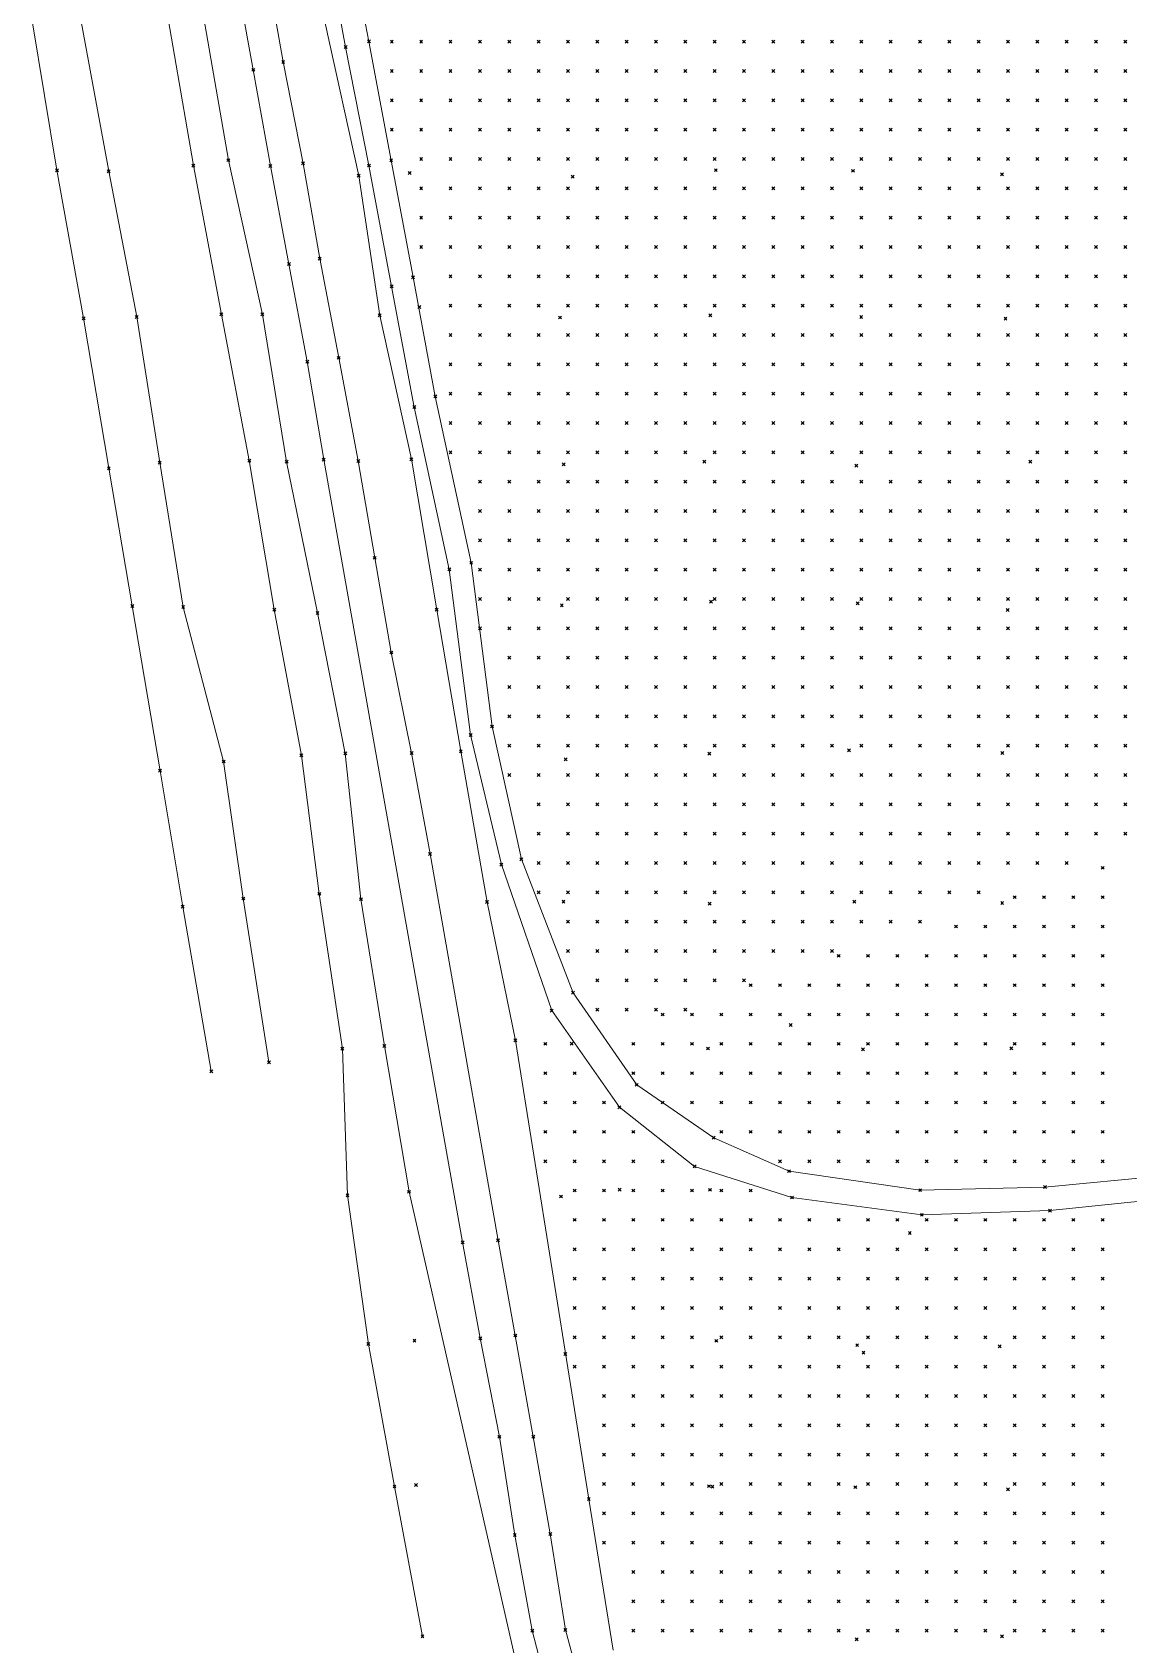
# Model space of a CAD drawing. Header units: metres. Extents: x 441556 to 446409, y 432338 to 461058.
# Drawn here: x 445713.6 to 445825.7, y 433948.8 to 434113.7 of the extents above; entities that cross this region are included whole.
import ezdxf

# ---------------------------------------------------------------- set-up
doc = ezdxf.new("R2010")
doc.units = ezdxf.units.M
doc.header["$MEASUREMENT"] = 0
doc.header["$PDMODE"] = 35
doc.header["$PDSIZE"] = 0.15
for name, color, linetype, lineweight in [('DTM-BRE-RevN_GRP_CANAL', 2, 'Continuous', 0), ('DTM-BRE-RevN_GRP_CANAL IRIGATIE JOS', 2, 'Continuous', 0), ('DTM-BRE-RevN_GRP_CANAL IRIGATIE SUS', 2, 'Continuous', 0), ('DTM-BRE-RevN_GRP_DIG', 2, 'Continuous', 0), ('DTM-BRE-RevN_GRP_DRUM PAMANT', 2, 'Continuous', 0), ('DTM-BRE-RevN_GRP_TALUZ JOS', 2, 'Continuous', 0), ('DTM-NOK-RevN_LIDAR_co_lidar', 91, 'Continuous', 0), ('DTM-NOK-RevN_RTK', 32, 'Continuous', 0)]:
    doc.layers.add(name, color=color, linetype=linetype, lineweight=lineweight)

msp = doc.modelspace()

# ---------------------------------------------------------------- linework, layer by layer
at = {"layer": 'DTM-BRE-RevN_GRP_CANAL'}
for p, q in [((445737.438, 434120.517, 318.567), (445739.212, 434110.631, 318.59)), ((445734.33, 434119.846, 318.565), (445736.155, 434109.828, 318.568)), ((445739.212, 434110.631, 318.59), (445741.253, 434100.265, 318.62)), ((445736.155, 434109.828, 318.568), (445737.913, 434099.999, 318.559)), ((445741.253, 434100.265, 318.62), (445742.957, 434090.522, 318.569)), ((445737.913, 434099.999, 318.559), (445739.81, 434089.975, 318.556)), ((445742.957, 434090.522, 318.569), (445744.895, 434080.381, 318.621)), ((445739.81, 434089.975, 318.556), (445741.671, 434080, 318.553)), ((445744.895, 434080.381, 318.621), (445746.887, 434069.836, 318.524)), ((445741.671, 434080, 318.553), (445743.355, 434069.983, 318.545)), ((445743.355, 434069.983, 318.545), (445757.555, 433989.961, 318.527)), ((445746.887, 434069.836, 318.524), (445748.578, 434059.931, 318.554)), ((445748.578, 434059.931, 318.554), (445750.271, 434050.254, 318.532)), ((445750.271, 434050.254, 318.532), (445752.338, 434039.976, 318.505)), ((445752.338, 434039.976, 318.505), (445754.231, 434029.663, 318.488)), ((445754.231, 434029.663, 318.488), (445761.181, 433990.149, 318.465)), ((445757.555, 433989.961, 318.527), (445759.362, 433980.136, 318.531)), ((445761.181, 433990.149, 318.465), (445762.946, 433980.425, 318.456)), ((445759.362, 433980.136, 318.531), (445761.319, 433970.059, 318.442)), ((445762.946, 433980.425, 318.456), (445764.782, 433970.073, 318.488)), ((445761.319, 433970.059, 318.442), (445762.897, 433960.011, 318.467)), ((445764.782, 433970.073, 318.488), (445766.517, 433960.135, 318.405)), ((445762.897, 433960.011, 318.467), (445764.684, 433950.249, 318.41)), ((445766.517, 433960.135, 318.405), (445768.064, 433950.32, 318.457)), ((445764.684, 433950.249, 318.41), (445767.376, 433939.9, 318.385)), ((445768.064, 433950.32, 318.457), (445770.881, 433940.158, 318.447))]:
    msp.add_line(p, q, dxfattribs=at)
at = {"layer": 'DTM-BRE-RevN_GRP_CANAL IRIGATIE JOS'}
for p, q in [((445733.621, 434100.591, 321.424), (445731.107, 434115.109, 321.36)), ((445737.093, 434084.817, 321.107), (445733.621, 434100.591, 321.424)), ((445739.57, 434069.763, 321.003), (445737.093, 434084.817, 321.107)), ((445742.726, 434054.304, 321), (445739.57, 434069.763, 321.003)), ((445745.562, 434039.935, 321.017), (445742.726, 434054.304, 321)), ((445747.158, 434025.037, 321.27), (445745.562, 434039.935, 321.017)), ((445749.566, 434010.033, 322.002), (445747.158, 434025.037, 321.27)), ((445752.083, 433995.114, 321.582), (445749.566, 434010.033, 322.002)), ((445765.849, 433934.606, 320.417), (445752.083, 433995.114, 321.582))]:
    msp.add_line(p, q, dxfattribs=at)
at = {"layer": 'DTM-BRE-RevN_GRP_CANAL IRIGATIE SUS'}
for p, q in [((445743.51, 434114.608, 321.696), (445746.943, 434098.996, 321.613)), ((445746.943, 434098.996, 321.613), (445749.085, 434084.721, 321.981)), ((445749.085, 434084.721, 321.981), (445752.329, 434070.011, 322.059)), ((445752.329, 434070.011, 322.059), (445754.909, 434054.624, 321.866)), ((445754.909, 434054.624, 321.866), (445757.374, 434040.153, 321.68)), ((445757.374, 434040.153, 321.68), (445760.054, 434024.738, 321.741)), ((445760.054, 434024.738, 321.741), (445762.961, 434010.592, 321.984)), ((445762.961, 434010.592, 321.984), (445770.462, 433963.699, 321.409)), ((445770.462, 433963.699, 321.409), (445772.935, 433948.251, 321.126))]:
    msp.add_line(p, q, dxfattribs=at)
at = {"layer": 'DTM-BRE-RevN_GRP_DIG'}
for p, q in [((445721.378, 434099.461, 326.038), (445718.377, 434115.686, 326.022)), ((445716.09, 434099.56, 326.12), (445713.564, 434114.842, 326.136)), ((445718.81, 434084.429, 326.214), (445716.09, 434099.56, 326.12)), ((445724.246, 434084.558, 326.104), (445721.378, 434099.461, 326.038)), ((445721.393, 434069.084, 326.215), (445718.81, 434084.429, 326.214)), ((445726.602, 434069.668, 326.14), (445724.246, 434084.558, 326.104)), ((445723.793, 434055.021, 326.248), (445721.393, 434069.084, 326.215)), ((445728.991, 434054.905, 326.177), (445726.602, 434069.668, 326.14)), ((445726.623, 434038.168, 326.177), (445723.793, 434055.021, 326.248)), ((445733.13, 434039.108, 326.121), (445728.991, 434054.905, 326.177)), ((445735.14, 434025.104, 325.955), (445733.13, 434039.108, 326.121)), ((445728.953, 434024.257, 326.171), (445726.623, 434038.168, 326.177)), ((445731.858, 434007.433, 326.205), (445728.953, 434024.257, 326.171)), ((445737.753, 434008.356, 326.056), (445735.14, 434025.104, 325.955))]:
    msp.add_line(p, q, dxfattribs=at)
at = {"layer": 'DTM-BRE-RevN_GRP_DRUM PAMANT'}
for p, q in [((445744.829, 434128.767, 321.665), (445747.979, 434112.732, 321.704)), ((445745.59, 434112.16, 321.7), (445742.695, 434127.759, 321.666)), ((445747.976, 434100.048, 321.696), (445745.59, 434112.16, 321.7)), ((445747.979, 434112.732, 321.704), (445750.255, 434100.566, 321.66)), ((445750.255, 434100.566, 321.66), (445752.497, 434088.62, 322.03)), ((445750.293, 434087.686, 321.922), (445747.976, 434100.048, 321.696)), ((445752.497, 434088.62, 322.03), (445754.761, 434076.436, 322.078)), ((445752.616, 434075.349, 322.106), (445750.293, 434087.686, 321.922)), ((445754.761, 434076.436, 322.078), (445758.432, 434059.42, 322.028)), ((445756.2, 434058.75, 321.9), (445752.616, 434075.349, 322.106)), ((445758.432, 434059.42, 322.028), (445760.575, 434042.686, 321.926)), ((445758.38, 434041.829, 321.802), (445756.2, 434058.75, 321.9)), ((445760.575, 434042.686, 321.926), (445763.564, 434029.119, 321.869)), ((445761.529, 434028.568, 321.756), (445758.38, 434041.829, 321.802)), ((445766.671, 434013.634, 322.218), (445761.529, 434028.568, 321.756)), ((445763.564, 434029.119, 321.869), (445768.853, 434015.462, 322.249)), ((445768.853, 434015.462, 322.249), (445775.353, 434006.054, 322.757)), ((445773.592, 434003.763, 322.571), (445766.671, 434013.634, 322.218)), ((445775.353, 434006.054, 322.757), (445783.235, 434000.639, 322.814)), ((445781.276, 433997.706, 322.889), (445773.592, 434003.763, 322.571)), ((445783.235, 434000.639, 322.814), (445790.936, 433997.224, 322.95)), ((445791.217, 433994.529, 322.932), (445781.276, 433997.706, 322.889)), ((445790.936, 433997.224, 322.95), (445804.331, 433995.284, 322.94)), ((445817.086, 433995.592, 322.759), (445831.274, 433996.969, 322.758)), ((445804.331, 433995.284, 322.94), (445817.086, 433995.592, 322.759)), ((445831.931, 433994.678, 322.715), (445817.602, 433993.191, 322.69)), ((445804.503, 433992.762, 322.949), (445791.217, 433994.529, 322.932)), ((445817.602, 433993.191, 322.69), (445804.503, 433992.762, 322.949))]:
    msp.add_line(p, q, dxfattribs=at)
at = {"layer": 'DTM-BRE-RevN_GRP_TALUZ JOS'}
for p, q in [((445730.036, 434100.031, 321.359), (445727.444, 434115.036, 321.479)), ((445732.893, 434084.826, 321.227), (445730.036, 434100.031, 321.359)), ((445735.749, 434069.879, 321.216), (445732.893, 434084.826, 321.227)), ((445738.308, 434054.635, 321.058), (445735.749, 434069.879, 321.216)), ((445741.072, 434039.736, 320.985), (445738.308, 434054.635, 321.058)), ((445742.905, 434025.579, 321.337), (445741.072, 434039.736, 320.985)), ((445745.264, 434009.742, 322.18), (445742.905, 434025.579, 321.337)), ((445745.789, 433994.76, 322.914), (445745.264, 434009.742, 322.18)), ((445747.927, 433979.548, 322.72), (445745.789, 433994.76, 322.914)), ((445750.595, 433964.983, 322.21), (445747.927, 433979.548, 322.72)), ((445753.459, 433949.661, 321.818), (445750.595, 433964.983, 322.21))]:
    msp.add_line(p, q, dxfattribs=at)
at = {"layer": 'DTM-NOK-RevN_LIDAR_co_lidar'}
for p in [(445750.323, 434112.703, 322.134), (445753.323, 434112.703, 321.921), (445756.322, 434112.703, 321.814), (445759.322, 434112.703, 321.878), (445762.321, 434112.703, 321.938), (445765.32, 434112.703, 321.98), (445768.32, 434112.703, 322.034), (445771.319, 434112.703, 322.097), (445774.319, 434112.703, 322.179), (445777.318, 434112.703, 322.236), (445780.317, 434112.703, 322.296), (445783.317, 434112.703, 322.335), (445786.316, 434112.703, 322.368), (445789.315, 434112.703, 322.405), (445792.315, 434112.703, 322.459), (445795.314, 434112.703, 322.512), (445798.314, 434112.703, 322.561), (445801.313, 434112.703, 322.588), (445804.312, 434112.703, 322.622), (445807.312, 434112.703, 322.654), (445810.311, 434112.703, 322.658), (445813.311, 434112.703, 322.682), (445816.31, 434112.703, 322.723), (445819.309, 434112.703, 322.762), (445822.309, 434112.703, 322.822), (445825.308, 434112.703, 322.873), (445750.323, 434109.704, 322.196), (445753.323, 434109.704, 321.932), (445756.322, 434109.704, 321.902), (445759.322, 434109.704, 321.998), (445762.321, 434109.704, 322.061), (445765.32, 434109.704, 322.08), (445768.32, 434109.704, 322.117), (445771.319, 434109.704, 322.167), (445774.319, 434109.704, 322.228), (445777.318, 434109.704, 322.293), (445780.317, 434109.704, 322.362), (445783.317, 434109.704, 322.401), (445786.316, 434109.704, 322.438), (445789.315, 434109.704, 322.468), (445792.315, 434109.704, 322.523), (445795.314, 434109.704, 322.581), (445798.314, 434109.704, 322.611), (445801.313, 434109.704, 322.636), (445804.312, 434109.704, 322.663), (445807.312, 434109.704, 322.685), (445810.311, 434109.704, 322.692), (445813.311, 434109.704, 322.688), (445816.31, 434109.704, 322.718), (445819.309, 434109.704, 322.756), (445822.309, 434109.704, 322.81), (445825.308, 434109.704, 322.855), (445750.323, 434106.704, 322.225), (445753.323, 434106.704, 321.96), (445756.322, 434106.704, 321.951), (445759.322, 434106.704, 322.02), (445762.321, 434106.704, 322.044), (445765.32, 434106.704, 322.066), (445768.32, 434106.704, 322.098), (445771.319, 434106.704, 322.145), (445774.319, 434106.704, 322.207), (445777.318, 434106.704, 322.257), (445780.317, 434106.704, 322.297), (445783.317, 434106.704, 322.357), (445786.316, 434106.704, 322.4), (445789.315, 434106.704, 322.433), (445792.315, 434106.704, 322.481), (445795.314, 434106.704, 322.565), (445798.314, 434106.704, 322.618), (445801.313, 434106.704, 322.671), (445804.312, 434106.704, 322.674), (445807.312, 434106.704, 322.68), (445810.311, 434106.704, 322.697), (445813.311, 434106.704, 322.689), (445816.31, 434106.704, 322.721), (445819.309, 434106.704, 322.766), (445822.309, 434106.704, 322.816), (445825.308, 434106.704, 322.893), (445750.323, 434103.705, 322.296), (445753.323, 434103.705, 322.064), (445756.322, 434103.705, 322.144), (445759.322, 434103.705, 322.078), (445762.321, 434103.705, 322.055), (445765.32, 434103.705, 322.077), (445768.32, 434103.705, 322.119), (445771.319, 434103.705, 322.186), (445774.319, 434103.705, 322.229), (445777.318, 434103.705, 322.255), (445780.317, 434103.705, 322.275), (445783.317, 434103.705, 322.312), (445786.316, 434103.705, 322.329), (445789.315, 434103.705, 322.378), (445792.315, 434103.705, 322.444), (445795.314, 434103.705, 322.496), (445798.314, 434103.705, 322.525), (445801.313, 434103.705, 322.543), (445804.312, 434103.705, 322.582), (445807.312, 434103.705, 322.593), (445810.311, 434103.705, 322.625), (445813.311, 434103.705, 322.639), (445816.31, 434103.705, 322.685), (445819.309, 434103.705, 322.711), (445822.309, 434103.705, 322.795), (445825.308, 434103.705, 322.853), (445753.323, 434100.705, 322.081), (445756.322, 434100.705, 322.26), (445759.322, 434100.705, 322.23), (445762.321, 434100.705, 322.196), (445765.32, 434100.705, 322.222), (445768.32, 434100.705, 322.285), (445771.319, 434100.705, 322.343), (445774.319, 434100.705, 322.384), (445777.318, 434100.705, 322.375), (445780.317, 434100.705, 322.385), (445783.317, 434100.705, 322.403), (445786.316, 434100.705, 322.403), (445789.315, 434100.705, 322.483), (445792.315, 434100.705, 322.579), (445795.314, 434100.705, 322.588), (445798.314, 434100.705, 322.613), (445801.313, 434100.705, 322.643), (445804.312, 434100.705, 322.649), (445807.312, 434100.705, 322.669), (445810.311, 434100.705, 322.718), (445813.311, 434100.705, 322.764), (445816.31, 434100.705, 322.855), (445819.309, 434100.705, 322.855), (445822.309, 434100.705, 322.905), (445825.308, 434100.705, 322.96), (445753.323, 434097.706, 322.087), (445756.322, 434097.706, 322.328), (445759.322, 434097.706, 322.278), (445762.321, 434097.706, 322.275), (445765.32, 434097.706, 322.31), (445768.32, 434097.706, 322.328), (445771.319, 434097.706, 322.377), (445774.319, 434097.706, 322.433), (445777.318, 434097.706, 322.445), (445780.317, 434097.706, 322.452), (445783.317, 434097.706, 322.472), (445786.316, 434097.706, 322.492), (445789.315, 434097.706, 322.551), (445792.315, 434097.706, 322.592), (445795.314, 434097.706, 322.627), (445798.314, 434097.706, 322.651), (445801.313, 434097.706, 322.685), (445804.312, 434097.706, 322.702), (445807.312, 434097.706, 322.749), (445810.311, 434097.706, 322.802), (445813.311, 434097.706, 322.846), (445816.31, 434097.706, 322.913), (445819.309, 434097.706, 322.969), (445822.309, 434097.706, 322.982), (445825.308, 434097.706, 323.011), (445753.323, 434094.707, 322.027), (445756.322, 434094.707, 322.25), (445759.322, 434094.707, 322.24), (445762.321, 434094.707, 322.259), (445765.32, 434094.707, 322.291), (445768.32, 434094.707, 322.342), (445771.319, 434094.707, 322.397), (445774.319, 434094.707, 322.451), (445777.318, 434094.707, 322.454), (445780.317, 434094.707, 322.418), (445783.317, 434094.707, 322.422), (445786.316, 434094.707, 322.46), (445789.315, 434094.707, 322.52), (445792.315, 434094.707, 322.561), (445795.314, 434094.707, 322.587), (445798.314, 434094.707, 322.613), (445801.313, 434094.707, 322.636), (445804.312, 434094.707, 322.666), (445807.312, 434094.707, 322.753), (445810.311, 434094.707, 322.806), (445813.311, 434094.707, 322.794), (445816.31, 434094.707, 322.808), (445819.309, 434094.707, 322.875), (445822.309, 434094.707, 322.934), (445825.308, 434094.707, 322.986), (445753.323, 434091.707, 321.996), (445756.322, 434091.707, 322.127), (445759.322, 434091.707, 322.16), (445762.321, 434091.707, 322.218), (445765.32, 434091.707, 322.299), (445768.32, 434091.707, 322.343), (445771.319, 434091.707, 322.418), (445774.319, 434091.707, 322.546), (445777.318, 434091.707, 322.613), (445780.317, 434091.707, 322.556), (445783.317, 434091.707, 322.527), (445786.316, 434091.707, 322.512), (445789.315, 434091.707, 322.552), (445792.315, 434091.707, 322.598), (445795.314, 434091.707, 322.645), (445798.314, 434091.707, 322.648), (445801.313, 434091.707, 322.696), (445804.312, 434091.707, 322.78), (445807.312, 434091.707, 322.851), (445810.311, 434091.707, 322.818), (445813.311, 434091.707, 322.847), (445816.31, 434091.707, 322.911), (445819.309, 434091.707, 322.94), (445822.309, 434091.707, 322.979), (445825.308, 434091.707, 323.054), (445756.322, 434088.708, 322.153), (445759.322, 434088.708, 322.273), (445762.321, 434088.708, 322.333), (445765.32, 434088.708, 322.401), (445768.32, 434088.708, 322.496), (445771.319, 434088.708, 322.698), (445774.319, 434088.708, 322.929), (445777.318, 434088.708, 322.916), (445780.317, 434088.708, 322.73), (445783.317, 434088.708, 322.673), (445786.316, 434088.708, 322.653), (445789.315, 434088.708, 322.666), (445792.315, 434088.708, 322.715), (445795.314, 434088.708, 322.806), (445798.314, 434088.708, 322.826), (445801.313, 434088.708, 322.9), (445804.312, 434088.708, 322.916), (445807.312, 434088.708, 322.94), (445810.311, 434088.708, 322.981), (445813.311, 434088.708, 323.045), (445816.31, 434088.708, 323.105), (445819.309, 434088.708, 323.145), (445822.309, 434088.708, 323.135), (445825.308, 434088.708, 323.152), (445756.322, 434085.709, 322.194), (445759.322, 434085.709, 322.344), (445762.321, 434085.709, 322.394), (445765.32, 434085.709, 322.43), (445768.32, 434085.709, 322.504), (445771.319, 434085.709, 322.625), (445774.319, 434085.709, 322.726), (445777.318, 434085.709, 322.718), (445780.317, 434085.709, 322.662), (445783.317, 434085.709, 322.666), (445786.316, 434085.709, 322.693), (445789.315, 434085.709, 322.721), (445792.315, 434085.709, 322.778), (445795.314, 434085.709, 322.87), (445798.314, 434085.709, 322.93), (445801.313, 434085.709, 322.978), (445804.312, 434085.709, 322.96), (445807.312, 434085.709, 323.012), (445810.311, 434085.709, 323.087), (445813.311, 434085.709, 323.182), (445816.31, 434085.709, 323.177), (445819.309, 434085.709, 323.134), (445822.309, 434085.709, 323.168), (445825.308, 434085.709, 323.177), (445756.322, 434082.709, 322.349), (445759.322, 434082.709, 322.452), (445762.321, 434082.709, 322.489), (445765.32, 434082.709, 322.445), (445768.32, 434082.709, 322.382), (445771.319, 434082.709, 322.463), (445774.319, 434082.709, 322.539), (445777.318, 434082.709, 322.536), (445780.317, 434082.709, 322.536), (445783.317, 434082.709, 322.538), (445786.316, 434082.709, 322.562), (445789.315, 434082.709, 322.62), (445792.315, 434082.709, 322.683), (445795.314, 434082.709, 322.726), (445798.314, 434082.709, 322.763), (445801.313, 434082.709, 322.806), (445804.312, 434082.709, 322.842), (445807.312, 434082.709, 322.898), (445810.311, 434082.709, 322.98), (445813.311, 434082.709, 323.081), (445816.31, 434082.709, 323.032), (445819.309, 434082.709, 322.963), (445822.309, 434082.709, 322.974), (445825.308, 434082.709, 322.989), (445756.322, 434079.71, 322.587), (445759.322, 434079.71, 322.64), (445762.321, 434079.71, 322.575), (445765.32, 434079.71, 322.441), (445768.32, 434079.71, 322.326), (445771.319, 434079.71, 322.389), (445774.319, 434079.71, 322.461), (445777.318, 434079.71, 322.505), (445780.317, 434079.71, 322.524), (445783.317, 434079.71, 322.542), (445786.316, 434079.71, 322.593), (445789.315, 434079.71, 322.625), (445792.315, 434079.71, 322.661), (445795.314, 434079.71, 322.707), (445798.314, 434079.71, 322.762), (445801.313, 434079.71, 322.798), (445804.312, 434079.71, 322.844), (445807.312, 434079.71, 322.886), (445810.311, 434079.71, 322.897), (445813.311, 434079.71, 322.901), (445816.31, 434079.71, 322.909), (445819.309, 434079.71, 322.93), (445822.309, 434079.71, 322.943), (445825.308, 434079.71, 323.005), (445756.322, 434076.71, 322.824), (445759.322, 434076.71, 322.861), (445762.321, 434076.71, 322.679), (445765.32, 434076.71, 322.476), (445768.32, 434076.71, 322.35), (445771.319, 434076.71, 322.385), (445774.319, 434076.71, 322.457), (445777.318, 434076.71, 322.524), (445780.317, 434076.71, 322.56), (445783.317, 434076.71, 322.586), (445786.316, 434076.71, 322.608), (445789.315, 434076.71, 322.633), (445792.315, 434076.71, 322.664), (445795.314, 434076.71, 322.706), (445798.314, 434076.71, 322.768), (445801.313, 434076.71, 322.822), (445804.312, 434076.71, 322.858), (445807.312, 434076.71, 322.882), (445810.311, 434076.71, 322.903), (445813.311, 434076.71, 322.932), (445816.31, 434076.71, 322.934), (445819.309, 434076.71, 322.924), (445822.309, 434076.71, 322.943), (445825.308, 434076.71, 322.969), (445756.322, 434073.711, 323.014), (445759.322, 434073.711, 322.881), (445762.321, 434073.711, 322.63), (445765.32, 434073.711, 322.39), (445768.32, 434073.711, 322.235), (445771.319, 434073.711, 322.268), (445774.319, 434073.711, 322.339), (445777.318, 434073.711, 322.41), (445780.317, 434073.711, 322.452), (445783.317, 434073.711, 322.5), (445786.316, 434073.711, 322.538), (445789.315, 434073.711, 322.542), (445792.315, 434073.711, 322.537), (445795.314, 434073.711, 322.604), (445798.314, 434073.711, 322.653), (445801.313, 434073.711, 322.703), (445804.312, 434073.711, 322.74), (445807.312, 434073.711, 322.774), (445810.311, 434073.711, 322.791), (445813.311, 434073.711, 322.797), (445816.31, 434073.711, 322.822), (445819.309, 434073.711, 322.813), (445822.309, 434073.711, 322.865), (445825.308, 434073.711, 322.922), (445756.322, 434070.712, 323.062), (445759.322, 434070.712, 322.853), (445762.321, 434070.712, 322.56), (445765.32, 434070.712, 322.366), (445768.32, 434070.712, 322.235), (445771.319, 434070.712, 322.262), (445774.319, 434070.712, 322.339), (445777.318, 434070.712, 322.424), (445780.317, 434070.712, 322.522), (445783.317, 434070.712, 322.556), (445786.316, 434070.712, 322.577), (445789.315, 434070.712, 322.597), (445792.315, 434070.712, 322.627), (445795.314, 434070.712, 322.678), (445798.314, 434070.712, 322.72), (445801.313, 434070.712, 322.775), (445804.312, 434070.712, 322.813), (445807.312, 434070.712, 322.84), (445810.311, 434070.712, 322.899), (445813.311, 434070.712, 322.929), (445816.31, 434070.712, 322.92), (445819.309, 434070.712, 322.951), (445822.309, 434070.712, 322.987), (445825.308, 434070.712, 323.019), (445759.322, 434067.712, 322.908), (445762.321, 434067.712, 322.605), (445765.32, 434067.712, 322.397), (445768.32, 434067.712, 322.233), (445771.319, 434067.712, 322.253), (445774.319, 434067.712, 322.368), (445777.318, 434067.712, 322.512), (445780.317, 434067.712, 322.578), (445783.317, 434067.712, 322.649), (445786.316, 434067.712, 322.648), (445789.315, 434067.712, 322.643), (445792.315, 434067.712, 322.692), (445795.314, 434067.712, 322.788), (445798.314, 434067.712, 322.847), (445801.313, 434067.712, 322.885), (445804.312, 434067.712, 322.921), (445807.312, 434067.712, 322.95), (445810.311, 434067.712, 322.985), (445813.311, 434067.712, 322.997), (445816.31, 434067.712, 323.021), (445819.309, 434067.712, 323.072), (445822.309, 434067.712, 323.093), (445825.308, 434067.712, 323.102), (445759.322, 434064.713, 323.005), (445762.321, 434064.713, 322.744), (445765.32, 434064.713, 322.504), (445768.32, 434064.713, 322.29), (445771.319, 434064.713, 322.295), (445774.319, 434064.713, 322.399), (445777.318, 434064.713, 322.508), (445780.317, 434064.713, 322.588), (445783.317, 434064.713, 322.67), (445786.316, 434064.713, 322.673), (445789.315, 434064.713, 322.669), (445792.315, 434064.713, 322.719), (445795.314, 434064.713, 322.806), (445798.314, 434064.713, 322.862), (445801.313, 434064.713, 322.879), (445804.312, 434064.713, 322.888), (445807.312, 434064.713, 322.924), (445810.311, 434064.713, 322.966), (445813.311, 434064.713, 323.002), (445816.31, 434064.713, 323.058), (445819.309, 434064.713, 323.106), (445822.309, 434064.713, 323.128), (445825.308, 434064.713, 323.107), (445759.322, 434061.713, 323.099), (445762.321, 434061.713, 322.877), (445765.32, 434061.713, 322.589), (445768.32, 434061.713, 322.397), (445771.319, 434061.713, 322.408), (445774.319, 434061.713, 322.451), (445777.318, 434061.713, 322.573), (445780.317, 434061.713, 322.696), (445783.317, 434061.713, 322.8), (445786.316, 434061.713, 322.791), (445789.315, 434061.713, 322.777), (445792.315, 434061.713, 322.793), (445795.314, 434061.713, 322.845), (445798.314, 434061.713, 322.91), (445801.313, 434061.713, 322.939), (445804.312, 434061.713, 322.937), (445807.312, 434061.713, 322.968), (445810.311, 434061.713, 323.032), (445813.311, 434061.713, 323.083), (445816.31, 434061.713, 323.081), (445819.309, 434061.713, 323.026), (445822.309, 434061.713, 323.055), (445825.308, 434061.713, 323.06), (445759.322, 434058.714, 323.137), (445762.321, 434058.714, 322.941), (445765.32, 434058.714, 322.745), (445768.32, 434058.714, 322.483), (445771.319, 434058.714, 322.455), (445774.319, 434058.714, 322.485), (445777.318, 434058.714, 322.562), (445780.317, 434058.714, 322.655), (445783.317, 434058.714, 322.758), (445786.316, 434058.714, 322.819), (445789.315, 434058.714, 322.805), (445792.315, 434058.714, 322.808), (445795.314, 434058.714, 322.819), (445798.314, 434058.714, 322.864), (445801.313, 434058.714, 322.882), (445804.312, 434058.714, 322.893), (445807.312, 434058.714, 322.923), (445810.311, 434058.714, 322.98), (445813.311, 434058.714, 323.042), (445816.31, 434058.714, 323.051), (445819.309, 434058.714, 322.987), (445822.309, 434058.714, 323.006), (445825.308, 434058.714, 323.036), (445759.322, 434055.715, 323.097), (445762.321, 434055.715, 322.901), (445765.32, 434055.715, 322.72), (445768.32, 434055.715, 322.378), (445771.319, 434055.715, 322.369), (445774.319, 434055.715, 322.443), (445777.318, 434055.715, 322.527), (445780.317, 434055.715, 322.58), (445783.317, 434055.715, 322.638), (445786.316, 434055.715, 322.685), (445789.315, 434055.715, 322.702), (445792.315, 434055.715, 322.717), (445795.314, 434055.715, 322.746), (445798.314, 434055.715, 322.771), (445801.313, 434055.715, 322.767), (445804.312, 434055.715, 322.782), (445807.312, 434055.715, 322.847), (445810.311, 434055.715, 322.904), (445813.311, 434055.715, 322.927), (445816.31, 434055.715, 322.995), (445819.309, 434055.715, 322.979), (445822.309, 434055.715, 322.946), (445825.308, 434055.715, 322.995), (445759.322, 434052.715, 323.092), (445762.321, 434052.715, 322.832), (445765.32, 434052.715, 322.645), (445768.32, 434052.715, 322.445), (445771.319, 434052.715, 322.459), (445774.319, 434052.715, 322.516), (445777.318, 434052.715, 322.558), (445780.317, 434052.715, 322.571), (445783.317, 434052.715, 322.625), (445786.316, 434052.715, 322.659), (445789.315, 434052.715, 322.686), (445792.315, 434052.715, 322.704), (445795.314, 434052.715, 322.768), (445798.314, 434052.715, 322.806), (445801.313, 434052.715, 322.81), (445804.312, 434052.715, 322.822), (445807.312, 434052.715, 322.883), (445810.311, 434052.715, 322.924), (445813.311, 434052.715, 322.979), (445816.31, 434052.715, 323.046), (445819.309, 434052.715, 323.058), (445822.309, 434052.715, 323.012), (445825.308, 434052.715, 323.118), (445762.321, 434049.716, 322.799), (445765.32, 434049.716, 322.629), (445768.32, 434049.716, 322.507), (445771.319, 434049.716, 322.535), (445774.319, 434049.716, 322.579), (445777.318, 434049.716, 322.565), (445780.317, 434049.716, 322.538), (445783.317, 434049.716, 322.544), (445786.316, 434049.716, 322.578), (445789.315, 434049.716, 322.575), (445792.315, 434049.716, 322.615), (445795.314, 434049.716, 322.693), (445798.314, 434049.716, 322.745), (445801.313, 434049.716, 322.781), (445804.312, 434049.716, 322.822), (445807.312, 434049.716, 322.843), (445810.311, 434049.716, 322.864), (445813.311, 434049.716, 322.914), (445816.31, 434049.716, 322.911), (445819.309, 434049.716, 322.903), (445822.309, 434049.716, 322.924), (445825.308, 434049.716, 322.974), (445762.321, 434046.717, 322.712), (445765.32, 434046.717, 322.609), (445768.32, 434046.717, 322.5), (445771.319, 434046.717, 322.537), (445774.319, 434046.717, 322.593), (445777.318, 434046.717, 322.601), (445780.317, 434046.717, 322.593), (445783.317, 434046.717, 322.587), (445786.316, 434046.717, 322.63), (445789.315, 434046.717, 322.666), (445792.315, 434046.717, 322.705), (445795.314, 434046.717, 322.758), (445798.314, 434046.717, 322.818), (445801.313, 434046.717, 322.824), (445804.312, 434046.717, 322.849), (445807.312, 434046.717, 322.869), (445810.311, 434046.717, 322.884), (445813.311, 434046.717, 322.899), (445816.31, 434046.717, 322.924), (445819.309, 434046.717, 322.951), (445822.309, 434046.717, 322.966), (445825.308, 434046.717, 322.994), (445762.321, 434043.717, 322.505), (445765.32, 434043.717, 322.615), (445768.32, 434043.717, 322.597), (445771.319, 434043.717, 322.633), (445774.319, 434043.717, 322.691), (445777.318, 434043.717, 322.722), (445780.317, 434043.717, 322.712), (445783.317, 434043.717, 322.724), (445786.316, 434043.717, 322.752), (445789.315, 434043.717, 322.786), (445792.315, 434043.717, 322.811), (445795.314, 434043.717, 322.852), (445798.314, 434043.717, 322.876), (445801.313, 434043.717, 322.887), (445804.312, 434043.717, 322.908), (445807.312, 434043.717, 322.914), (445810.311, 434043.717, 322.937), (445813.311, 434043.717, 322.95), (445816.31, 434043.717, 322.959), (445819.309, 434043.717, 322.936), (445822.309, 434043.717, 322.908), (445825.308, 434043.717, 322.921), (445762.321, 434040.718, 322.177), (445765.32, 434040.718, 322.401), (445768.32, 434040.718, 322.558), (445771.319, 434040.718, 322.619), (445774.319, 434040.718, 322.679), (445777.318, 434040.718, 322.693), (445780.317, 434040.718, 322.697), (445783.317, 434040.718, 322.706), (445786.316, 434040.718, 322.731), (445789.315, 434040.718, 322.757), (445792.315, 434040.718, 322.775), (445795.314, 434040.718, 322.79), (445798.314, 434040.718, 322.791), (445801.313, 434040.718, 322.778), (445804.312, 434040.718, 322.796), (445807.312, 434040.718, 322.838), (445810.311, 434040.718, 322.893), (445813.311, 434040.718, 322.865), (445816.31, 434040.718, 322.833), (445819.309, 434040.718, 322.802), (445822.309, 434040.718, 322.78), (445825.308, 434040.718, 322.808), (445762.321, 434037.718, 321.939), (445765.32, 434037.718, 322.185), (445768.32, 434037.718, 322.426), (445771.319, 434037.718, 322.494), (445774.319, 434037.718, 322.561), (445777.318, 434037.718, 322.583), (445780.317, 434037.718, 322.586), (445783.317, 434037.718, 322.574), (445786.316, 434037.718, 322.59), (445789.315, 434037.718, 322.634), (445792.315, 434037.718, 322.655), (445795.314, 434037.718, 322.661), (445798.314, 434037.718, 322.661), (445801.313, 434037.718, 322.693), (445804.312, 434037.718, 322.719), (445807.312, 434037.718, 322.798), (445810.311, 434037.718, 322.85), (445813.311, 434037.718, 322.863), (445816.31, 434037.718, 322.852), (445819.309, 434037.718, 322.851), (445822.309, 434037.718, 322.865), (445825.308, 434037.718, 322.896), (445765.32, 434034.719, 322.338), (445768.32, 434034.719, 322.518), (445771.319, 434034.719, 322.541), (445774.319, 434034.719, 322.57), (445777.318, 434034.719, 322.618), (445780.317, 434034.719, 322.648), (445783.317, 434034.719, 322.652), (445786.316, 434034.719, 322.651), (445789.315, 434034.719, 322.67), (445792.315, 434034.719, 322.695), (445795.314, 434034.719, 322.711), (445798.314, 434034.719, 322.73), (445801.313, 434034.719, 322.765), (445804.312, 434034.719, 322.801), (445807.312, 434034.719, 322.871), (445810.311, 434034.719, 322.921), (445813.311, 434034.719, 322.906), (445816.31, 434034.719, 322.851), (445819.309, 434034.719, 322.821), (445822.309, 434034.719, 322.821), (445825.308, 434034.719, 322.837), (445765.32, 434031.72, 322.586), (445768.32, 434031.72, 322.611), (445771.319, 434031.72, 322.613), (445774.319, 434031.72, 322.658), (445777.318, 434031.72, 322.683), (445780.317, 434031.72, 322.717), (445783.317, 434031.72, 322.716), (445786.316, 434031.72, 322.679), (445789.315, 434031.72, 322.665), (445792.315, 434031.72, 322.688), (445795.314, 434031.72, 322.702), (445798.314, 434031.72, 322.725), (445801.313, 434031.72, 322.77), (445804.312, 434031.72, 322.804), (445807.312, 434031.72, 322.836), (445810.311, 434031.72, 322.859), (445813.311, 434031.72, 322.845), (445816.31, 434031.72, 322.805), (445819.309, 434031.72, 322.788), (445822.309, 434031.72, 322.797), (445825.308, 434031.72, 322.801), (445765.32, 434028.72, 322.669), (445768.32, 434028.72, 322.592), (445771.319, 434028.72, 322.637), (445774.319, 434028.72, 322.685), (445777.318, 434028.72, 322.681), (445780.317, 434028.72, 322.634), (445783.317, 434028.72, 322.625), (445786.316, 434028.72, 322.668), (445789.315, 434028.72, 322.686), (445792.315, 434028.72, 322.707), (445795.314, 434028.72, 322.714), (445798.314, 434028.72, 322.751), (445801.313, 434028.72, 322.751), (445804.312, 434028.72, 322.751), (445807.312, 434028.72, 322.781), (445810.311, 434028.72, 322.761), (445813.311, 434028.72, 322.741), (445816.31, 434028.72, 322.727), (445819.309, 434028.72, 322.724), (445823.001, 434028.237, 322.742), (445765.32, 434025.721, 322.69), (445768.32, 434025.721, 322.526), (445771.319, 434025.721, 322.746), (445774.319, 434025.721, 322.738), (445777.318, 434025.721, 322.69), (445780.317, 434025.721, 322.646), (445783.317, 434025.721, 322.614), (445786.316, 434025.721, 322.63), (445789.315, 434025.721, 322.649), (445792.315, 434025.721, 322.644), (445795.314, 434025.721, 322.657), (445798.314, 434025.721, 322.656), (445801.313, 434025.721, 322.642), (445804.312, 434025.721, 322.626), (445807.312, 434025.721, 322.653), (445810.311, 434025.721, 322.717), (445814.003, 434025.238, 322.703), (445817.003, 434025.238, 322.716), (445820.002, 434025.238, 322.728), (445823.001, 434025.238, 322.788), (445768.32, 434022.721, 322.52), (445771.319, 434022.721, 322.699), (445774.319, 434022.721, 322.661), (445777.318, 434022.721, 322.625), (445780.317, 434022.721, 322.572), (445783.317, 434022.721, 322.551), (445786.316, 434022.721, 322.557), (445789.315, 434022.721, 322.59), (445792.315, 434022.721, 322.687), (445795.314, 434022.721, 322.782), (445798.314, 434022.721, 322.823), (445801.313, 434022.721, 322.834), (445804.312, 434022.721, 322.861), (445808.004, 434022.238, 322.834), (445811.004, 434022.238, 322.72), (445814.003, 434022.238, 322.702), (445817.003, 434022.238, 322.772), (445820.002, 434022.238, 322.824), (445823.001, 434022.238, 322.849), (445768.32, 434019.722, 322.57), (445771.319, 434019.722, 322.682), (445774.319, 434019.722, 322.806), (445777.318, 434019.722, 322.736), (445780.317, 434019.722, 322.634), (445783.317, 434019.722, 322.679), (445786.316, 434019.722, 322.69), (445789.315, 434019.722, 322.719), (445792.315, 434019.722, 322.782), (445795.314, 434019.722, 322.889), (445796.007, 434019.239, 323.035), (445799.006, 434019.239, 322.945), (445802.006, 434019.239, 322.93), (445805.005, 434019.239, 322.928), (445808.004, 434019.239, 322.807), (445811.004, 434019.239, 322.667), (445814.003, 434019.239, 322.706), (445817.003, 434019.239, 322.774), (445820.002, 434019.239, 322.84), (445823.001, 434019.239, 322.871), (445771.319, 434016.723, 322.664), (445774.319, 434016.723, 322.94), (445777.318, 434016.723, 322.952), (445780.317, 434016.723, 322.856), (445783.317, 434016.723, 322.687), (445786.316, 434016.723, 322.656), (445787.009, 434016.24, 322.726), (445790.008, 434016.24, 322.733), (445793.008, 434016.24, 322.814), (445796.007, 434016.24, 322.877), (445799.006, 434016.24, 322.813), (445802.006, 434016.24, 322.878), (445805.005, 434016.24, 322.937), (445808.004, 434016.24, 322.772), (445811.004, 434016.24, 322.696), (445814.003, 434016.24, 322.683), (445817.003, 434016.24, 322.714), (445820.002, 434016.24, 322.773), (445823.001, 434016.24, 322.773), (445771.319, 434013.723, 322.666), (445774.319, 434013.723, 322.794), (445777.318, 434013.723, 322.913), (445778.011, 434013.24, 322.853), (445780.317, 434013.723, 322.874), (445781.01, 434013.24, 322.785), (445784.009, 434013.24, 322.735), (445787.009, 434013.24, 322.75), (445790.008, 434013.24, 322.78), (445793.008, 434013.24, 322.798), (445796.007, 434013.24, 322.845), (445799.006, 434013.24, 322.794), (445802.006, 434013.24, 322.872), (445805.005, 434013.24, 322.915), (445808.004, 434013.24, 322.733), (445811.004, 434013.24, 322.713), (445814.003, 434013.24, 322.635), (445817.003, 434013.24, 322.698), (445820.002, 434013.24, 322.74), (445823.001, 434013.24, 322.744), (445766.013, 434010.241, 322.189), (445775.011, 434010.241, 322.737), (445778.011, 434010.241, 322.805), (445781.01, 434010.241, 322.815), (445784.009, 434010.241, 322.784), (445787.009, 434010.241, 322.828), (445790.008, 434010.241, 322.787), (445793.008, 434010.241, 322.755), (445796.007, 434010.241, 322.844), (445799.006, 434010.241, 322.844), (445802.006, 434010.241, 322.824), (445805.005, 434010.241, 322.863), (445808.004, 434010.241, 322.767), (445811.004, 434010.241, 322.783), (445814.003, 434010.241, 322.739), (445817.003, 434010.241, 322.759), (445820.002, 434010.241, 322.767), (445823.001, 434010.241, 322.775), (445766.013, 434007.241, 322.121), (445769.012, 434007.241, 322.361), (445775.011, 434007.241, 322.58), (445778.011, 434007.241, 322.747), (445781.01, 434007.241, 322.725), (445784.009, 434007.241, 322.703), (445787.009, 434007.241, 322.79), (445790.008, 434007.241, 322.819), (445793.008, 434007.241, 322.87), (445796.007, 434007.241, 322.921), (445799.006, 434007.241, 322.952), (445802.006, 434007.241, 322.9), (445805.005, 434007.241, 322.904), (445808.004, 434007.241, 322.83), (445811.004, 434007.241, 322.806), (445814.003, 434007.241, 322.739), (445817.003, 434007.241, 322.732), (445820.002, 434007.241, 322.713), (445823.001, 434007.241, 322.726), (445766.013, 434004.242, 321.875), (445769.012, 434004.242, 322.262), (445772.012, 434004.242, 322.534), (445778.011, 434004.242, 322.636), (445781.01, 434004.242, 322.591), (445784.009, 434004.242, 322.624), (445787.009, 434004.242, 322.758), (445790.008, 434004.242, 322.908), (445793.008, 434004.242, 322.974), (445796.007, 434004.242, 323.035), (445799.006, 434004.242, 323.066), (445802.006, 434004.242, 323.005), (445805.005, 434004.242, 323.054), (445808.004, 434004.242, 322.909), (445811.004, 434004.242, 322.883), (445814.003, 434004.242, 322.796), (445817.003, 434004.242, 322.697), (445820.002, 434004.242, 322.672), (445823.001, 434004.242, 322.671), (445766.013, 434001.243, 321.379), (445769.012, 434001.243, 322.261), (445772.012, 434001.243, 322.482), (445775.011, 434001.243, 322.579), (445784.009, 434001.243, 322.615), (445787.009, 434001.243, 322.729), (445790.008, 434001.243, 322.961), (445793.008, 434001.243, 323.002), (445796.007, 434001.243, 323.067), (445799.006, 434001.243, 323.075), (445802.006, 434001.243, 323.026), (445805.005, 434001.243, 323.004), (445808.004, 434001.243, 323.02), (445811.004, 434001.243, 322.858), (445814.003, 434001.243, 322.797), (445817.003, 434001.243, 322.703), (445820.002, 434001.243, 322.64), (445823.001, 434001.243, 322.633), (445766.013, 433998.243, 321.46), (445769.012, 433998.243, 322.246), (445772.012, 433998.243, 322.412), (445775.011, 433998.243, 322.574), (445778.011, 433998.243, 322.642), (445790.008, 433998.243, 322.835), (445793.008, 433998.243, 322.987), (445796.007, 433998.243, 323.151), (445799.006, 433998.243, 323.086), (445802.006, 433998.243, 323.064), (445805.005, 433998.243, 323.093), (445808.004, 433998.243, 323.238), (445811.004, 433998.243, 322.936), (445814.003, 433998.243, 322.853), (445817.003, 433998.243, 322.7), (445820.002, 433998.243, 322.658), (445823.001, 433998.243, 322.654), (445769.012, 433995.244, 322.074), (445772.012, 433995.244, 322.251), (445775.011, 433995.244, 322.593), (445778.011, 433995.244, 322.803), (445781.01, 433995.244, 322.867), (445784.009, 433995.244, 322.812), (445787.009, 433995.244, 322.791), (445769.012, 433992.245, 321.962), (445772.012, 433992.245, 322.1), (445775.011, 433992.245, 322.834), (445778.011, 433992.245, 323.035), (445781.01, 433992.245, 323.166), (445784.009, 433992.245, 323.095), (445787.009, 433992.245, 322.875), (445790.008, 433992.245, 322.886), (445793.008, 433992.245, 322.893), (445796.007, 433992.245, 322.939), (445799.006, 433992.245, 322.959), (445802.006, 433992.245, 322.96), (445805.005, 433992.245, 322.95), (445808.004, 433992.245, 322.933), (445811.004, 433992.245, 322.911), (445814.003, 433992.245, 322.863), (445817.003, 433992.245, 322.816), (445820.002, 433992.245, 322.74), (445823.001, 433992.245, 322.724), (445769.012, 433989.245, 321.996), (445772.012, 433989.245, 322.102), (445775.011, 433989.245, 322.77), (445778.011, 433989.245, 322.983), (445781.01, 433989.245, 323.111), (445784.009, 433989.245, 322.984), (445787.009, 433989.245, 322.973), (445790.008, 433989.245, 322.863), (445793.008, 433989.245, 322.86), (445796.007, 433989.245, 322.886), (445799.006, 433989.245, 322.886), (445802.006, 433989.245, 322.888), (445805.005, 433989.245, 322.864), (445808.004, 433989.245, 322.865), (445811.004, 433989.245, 322.853), (445814.003, 433989.245, 322.844), (445817.003, 433989.245, 322.828), (445820.002, 433989.245, 322.706), (445823.001, 433989.245, 322.668), (445769.012, 433986.246, 322.01), (445772.012, 433986.246, 322.147), (445775.011, 433986.246, 322.627), (445778.011, 433986.246, 322.691), (445781.01, 433986.246, 322.714), (445784.009, 433986.246, 322.658), (445787.009, 433986.246, 322.664), (445790.008, 433986.246, 322.68), (445793.008, 433986.246, 322.682), (445796.007, 433986.246, 322.693), (445799.006, 433986.246, 322.714), (445802.006, 433986.246, 322.762), (445805.005, 433986.246, 322.807), (445808.004, 433986.246, 322.809), (445811.004, 433986.246, 322.779), (445814.003, 433986.246, 322.791), (445817.003, 433986.246, 322.787), (445820.002, 433986.246, 322.695), (445823.001, 433986.246, 322.667), (445769.012, 433983.246, 322.178), (445772.012, 433983.246, 322.308), (445775.011, 433983.246, 322.682), (445778.011, 433983.246, 322.708), (445781.01, 433983.246, 322.676), (445784.009, 433983.246, 322.652), (445787.009, 433983.246, 322.646), (445790.008, 433983.246, 322.621), (445793.008, 433983.246, 322.623), (445796.007, 433983.246, 322.609), (445799.006, 433983.246, 322.615), (445802.006, 433983.246, 322.63), (445805.005, 433983.246, 322.669), (445808.004, 433983.246, 322.719), (445811.004, 433983.246, 322.707), (445814.003, 433983.246, 322.738), (445817.003, 433983.246, 322.743), (445820.002, 433983.246, 322.676), (445823.001, 433983.246, 322.576), (445769.012, 433980.247, 322.262), (445772.012, 433980.247, 322.455), (445775.011, 433980.247, 322.75), (445778.011, 433980.247, 322.843), (445781.01, 433980.247, 322.739), (445784.009, 433980.247, 322.626), (445787.009, 433980.247, 322.579), (445790.008, 433980.247, 322.552), (445793.008, 433980.247, 322.507), (445796.007, 433980.247, 322.5), (445799.006, 433980.247, 322.475), (445802.006, 433980.247, 322.498), (445805.005, 433980.247, 322.547), (445808.004, 433980.247, 322.613), (445811.004, 433980.247, 322.681), (445814.003, 433980.247, 322.716), (445817.003, 433980.247, 322.666), (445820.002, 433980.247, 322.608), (445823.001, 433980.247, 322.538), (445769.012, 433977.248, 321.957), (445772.012, 433977.248, 322.579), (445775.011, 433977.248, 322.728), (445778.011, 433977.248, 322.873), (445781.01, 433977.248, 322.779), (445784.009, 433977.248, 322.621), (445787.009, 433977.248, 322.562), (445790.008, 433977.248, 322.56), (445793.008, 433977.248, 322.517), (445796.007, 433977.248, 322.509), (445799.006, 433977.248, 322.51), (445802.006, 433977.248, 322.518), (445805.005, 433977.248, 322.552), (445808.004, 433977.248, 322.612), (445811.004, 433977.248, 322.638), (445814.003, 433977.248, 322.652), (445817.003, 433977.248, 322.598), (445820.002, 433977.248, 322.573), (445823.001, 433977.248, 322.629), (445772.012, 433974.248, 322.61), (445775.011, 433974.248, 322.71), (445778.011, 433974.248, 322.889), (445781.01, 433974.248, 322.84), (445784.009, 433974.248, 322.687), (445787.009, 433974.248, 322.609), (445790.008, 433974.248, 322.559), (445793.008, 433974.248, 322.474), (445796.007, 433974.248, 322.469), (445799.006, 433974.248, 322.436), (445802.006, 433974.248, 322.457), (445805.005, 433974.248, 322.465), (445808.004, 433974.248, 322.51), (445811.004, 433974.248, 322.554), (445814.003, 433974.248, 322.583), (445817.003, 433974.248, 322.563), (445820.002, 433974.248, 322.515), (445823.001, 433974.248, 322.546), (445772.012, 433971.249, 322.548), (445775.011, 433971.249, 322.594), (445778.011, 433971.249, 322.864), (445781.01, 433971.249, 322.829), (445784.009, 433971.249, 322.639), (445787.009, 433971.249, 322.589), (445790.008, 433971.249, 322.518), (445793.008, 433971.249, 322.447), (445796.007, 433971.249, 322.435), (445799.006, 433971.249, 322.386), (445802.006, 433971.249, 322.449), (445805.005, 433971.249, 322.482), (445808.004, 433971.249, 322.51), (445811.004, 433971.249, 322.544), (445814.003, 433971.249, 322.551), (445817.003, 433971.249, 322.528), (445820.002, 433971.249, 322.507), (445823.001, 433971.249, 322.497), (445772.012, 433968.249, 322.406), (445775.011, 433968.249, 322.513), (445778.011, 433968.249, 322.807), (445781.01, 433968.249, 322.785), (445784.009, 433968.249, 322.637), (445787.009, 433968.249, 322.601), (445790.008, 433968.249, 322.526), (445793.008, 433968.249, 322.446), (445796.007, 433968.249, 322.466), (445799.006, 433968.249, 322.463), (445802.006, 433968.249, 322.521), (445805.005, 433968.249, 322.569), (445808.004, 433968.249, 322.52), (445811.004, 433968.249, 322.522), (445814.003, 433968.249, 322.441), (445817.003, 433968.249, 322.388), (445820.002, 433968.249, 322.416), (445823.001, 433968.249, 322.424), (445772.012, 433965.25, 322.319), (445775.011, 433965.25, 322.418), (445778.011, 433965.25, 322.832), (445781.01, 433965.25, 322.826), (445784.009, 433965.25, 322.663), (445787.009, 433965.25, 322.617), (445790.008, 433965.25, 322.599), (445793.008, 433965.25, 322.492), (445796.007, 433965.25, 322.482), (445799.006, 433965.25, 322.409), (445802.006, 433965.25, 322.431), (445805.005, 433965.25, 322.45), (445808.004, 433965.25, 322.455), (445811.004, 433965.25, 322.469), (445814.003, 433965.25, 322.431), (445817.003, 433965.25, 322.4), (445820.002, 433965.25, 322.396), (445823.001, 433965.25, 322.434), (445772.012, 433962.251, 322.292), (445775.011, 433962.251, 322.424), (445778.011, 433962.251, 322.672), (445781.01, 433962.251, 322.652), (445784.009, 433962.251, 322.586), (445787.009, 433962.251, 322.561), (445790.008, 433962.251, 322.554), (445793.008, 433962.251, 322.484), (445796.007, 433962.251, 322.42), (445799.006, 433962.251, 322.391), (445802.006, 433962.251, 322.391), (445805.005, 433962.251, 322.4), (445808.004, 433962.251, 322.42), (445811.004, 433962.251, 322.447), (445814.003, 433962.251, 322.44), (445817.003, 433962.251, 322.405), (445820.002, 433962.251, 322.411), (445823.001, 433962.251, 322.507), (445772.012, 433959.251, 322.335), (445775.011, 433959.251, 322.449), (445778.011, 433959.251, 322.366), (445781.01, 433959.251, 322.454), (445784.009, 433959.251, 322.541), (445787.009, 433959.251, 322.568), (445790.008, 433959.251, 322.561), (445793.008, 433959.251, 322.502), (445796.007, 433959.251, 322.438), (445799.006, 433959.251, 322.372), (445802.006, 433959.251, 322.364), (445805.005, 433959.251, 322.351), (445808.004, 433959.251, 322.372), (445811.004, 433959.251, 322.39), (445814.003, 433959.251, 322.403), (445817.003, 433959.251, 322.42), (445820.002, 433959.251, 322.425), (445823.001, 433959.251, 322.483), (445775.011, 433956.252, 322.399), (445778.011, 433956.252, 322.286), (445781.01, 433956.252, 322.432), (445784.009, 433956.252, 322.582), (445787.009, 433956.252, 322.674), (445790.008, 433956.252, 322.626), (445793.008, 433956.252, 322.494), (445796.007, 433956.252, 322.384), (445799.006, 433956.252, 322.32), (445802.006, 433956.252, 322.302), (445805.005, 433956.252, 322.309), (445808.004, 433956.252, 322.332), (445811.004, 433956.252, 322.327), (445814.003, 433956.252, 322.36), (445817.003, 433956.252, 322.416), (445820.002, 433956.252, 322.441), (445823.001, 433956.252, 322.468), (445775.011, 433953.253, 322.184), (445778.011, 433953.253, 322.241), (445781.01, 433953.253, 322.628), (445784.009, 433953.253, 322.674), (445787.009, 433953.253, 322.744), (445790.008, 433953.253, 322.695), (445793.008, 433953.253, 322.491), (445796.007, 433953.253, 322.341), (445799.006, 433953.253, 322.266), (445802.006, 433953.253, 322.248), (445805.005, 433953.253, 322.238), (445808.004, 433953.253, 322.257), (445811.004, 433953.253, 322.283), (445814.003, 433953.253, 322.334), (445817.003, 433953.253, 322.399), (445820.002, 433953.253, 322.432), (445823.001, 433953.253, 322.445), (445775.011, 433950.253, 322.18), (445778.011, 433950.253, 322.284), (445781.01, 433950.253, 323.118), (445784.009, 433950.253, 322.969), (445787.009, 433950.253, 322.795), (445790.008, 433950.253, 322.716), (445793.008, 433950.253, 322.561), (445796.007, 433950.253, 322.351), (445799.006, 433950.253, 322.255), (445802.006, 433950.253, 322.255), (445805.005, 433950.253, 322.231), (445808.004, 433950.253, 322.249), (445811.004, 433950.253, 322.297), (445814.003, 433950.253, 322.319), (445817.003, 433950.253, 322.372), (445820.002, 433950.253, 322.403), (445823.001, 433950.253, 322.422)]:
    msp.add_point(p, dxfattribs=at)
at = {"layer": 'DTM-NOK-RevN_RTK'}
for p in [(445745.59, 434112.16, 321.7), (445747.979, 434112.732, 321.704), (445739.212, 434110.631, 318.59), (445736.155, 434109.828, 318.568), (445730.036, 434100.031, 321.359), (445733.621, 434100.591, 321.424), (445737.913, 434099.999, 318.559), (445741.253, 434100.265, 318.62), (445747.976, 434100.048, 321.696), (445750.255, 434100.566, 321.66), (445716.09, 434099.56, 326.12), (445721.378, 434099.461, 326.038), (445746.943, 434098.996, 321.613), (445752.141, 434099.288, 321.892), (445768.812, 434098.892, 322.331), (445783.441, 434099.566, 322.428), (445797.461, 434099.503, 322.644), (445812.703, 434099.143, 322.899), (445742.957, 434090.522, 318.569), (445739.81, 434089.975, 318.556), (445752.497, 434088.62, 322.03), (445750.293, 434087.686, 321.922), (445753.133, 434085.586, 322.048), (445718.81, 434084.429, 326.214), (445724.246, 434084.558, 326.104), (445732.893, 434084.826, 321.227), (445737.093, 434084.817, 321.107), (445749.085, 434084.721, 321.981), (445767.523, 434084.502, 322.474), (445782.872, 434084.729, 322.632), (445798.299, 434084.549, 322.905), (445813.057, 434084.395, 323.117), (445744.895, 434080.381, 318.621), (445741.671, 434080, 318.553), (445752.616, 434075.349, 322.106), (445754.761, 434076.436, 322.078), (445721.393, 434069.084, 326.215), (445726.602, 434069.668, 326.14), (445735.749, 434069.879, 321.216), (445739.57, 434069.763, 321.003), (445743.355, 434069.983, 318.545), (445746.887, 434069.836, 318.524), (445752.329, 434070.011, 322.059), (445767.885, 434069.485, 322.269), (445782.27, 434069.773, 322.517), (445797.806, 434069.366, 322.749), (445815.584, 434069.763, 322.998), (445748.578, 434059.931, 318.554), (445756.2, 434058.75, 321.9), (445758.432, 434059.42, 322.028), (445782.947, 434055.444, 322.606), (445723.793, 434055.021, 326.248), (445728.991, 434054.905, 326.177), (445738.308, 434054.635, 321.058), (445742.726, 434054.304, 321), (445754.909, 434054.624, 321.866), (445767.698, 434055.067, 322.286), (445797.931, 434055.282, 322.768), (445813.281, 434054.61, 322.931), (445750.271, 434050.254, 318.532), (445760.575, 434042.686, 321.926), (445758.38, 434041.829, 321.802), (445733.13, 434039.108, 326.121), (445741.072, 434039.736, 320.985), (445745.562, 434039.935, 321.017), (445752.338, 434039.976, 318.505), (445757.374, 434040.153, 321.68), (445768.084, 434039.321, 322.457), (445782.775, 434039.913, 322.684), (445797.053, 434040.256, 322.763), (445812.735, 434039.981, 322.777), (445726.623, 434038.168, 326.177), (445754.231, 434029.663, 318.488), (445763.564, 434029.119, 321.869), (445761.529, 434028.568, 321.756), (445728.953, 434024.257, 326.171), (445735.14, 434025.104, 325.955), (445742.905, 434025.579, 321.337), (445747.158, 434025.037, 321.27), (445760.054, 434024.738, 321.741), (445767.871, 434024.784, 322.396), (445782.804, 434024.561, 322.567), (445797.603, 434024.778, 322.644), (445812.715, 434024.63, 322.692), (445768.853, 434015.462, 322.249), (445766.671, 434013.634, 322.218), (445791.102, 434012.17, 322.869), (445745.264, 434009.742, 322.18), (445749.566, 434010.033, 322.002), (445762.961, 434010.592, 321.984), (445768.719, 434010.253, 322.411), (445782.634, 434009.766, 322.873), (445798.478, 434009.67, 322.821), (445813.641, 434009.785, 322.702), (445737.753, 434008.356, 326.056), (445731.858, 434007.433, 326.205), (445775.353, 434006.054, 322.757), (445773.592, 434003.763, 322.571), (445783.235, 434000.639, 322.814), (445781.276, 433997.706, 322.889), (445790.936, 433997.224, 322.95), (445745.789, 433994.76, 322.914), (445752.083, 433995.114, 321.582), (445767.619, 433994.635, 321.999), (445773.604, 433995.32, 322.719), (445782.853, 433995.317, 322.854), (445791.217, 433994.529, 322.932), (445804.331, 433995.284, 322.94), (445817.086, 433995.592, 322.759), (445817.602, 433993.191, 322.69), (445804.503, 433992.762, 322.949), (445757.555, 433989.961, 318.527), (445761.181, 433990.149, 318.465), (445803.275, 433990.889, 323.015), (445752.64, 433979.888, 322.019), (445759.362, 433980.136, 318.531), (445762.946, 433980.425, 318.456), (445783.482, 433979.878, 322.592), (445747.927, 433979.548, 322.72), (445768.047, 433978.535, 321.781), (445797.893, 433979.432, 322.432), (445798.54, 433978.672, 322.464), (445812.468, 433979.301, 322.753), (445761.319, 433970.059, 318.442), (445764.782, 433970.073, 318.488), (445750.595, 433964.983, 322.21), (445752.799, 433965.127, 321.755), (445782.742, 433965.02, 322.724), (445783.101, 433964.956, 322.643), (445797.717, 433964.916, 322.404), (445770.462, 433963.699, 321.409), (445813.313, 433964.686, 322.434), (445762.897, 433960.011, 318.467), (445766.517, 433960.135, 318.405), (445764.684, 433950.249, 318.41), (445768.064, 433950.32, 318.457), (445753.459, 433949.661, 321.818), (445797.847, 433949.356, 322.311), (445812.703, 433949.67, 322.325)]:
    msp.add_point(p, dxfattribs=at)

doc.saveas('drawing.dxf')
